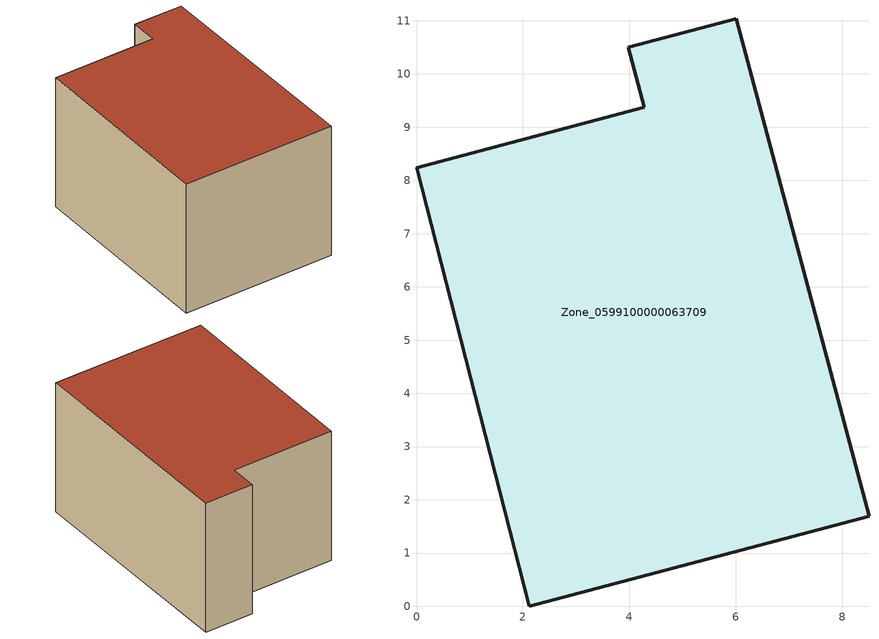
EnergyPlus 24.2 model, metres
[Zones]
Zone_0599100000063709
 floor ground (C_G): 6.01,11.04 8.5,1.69 2.12,0 0,8.24 4.28,9.38 3.98,10.5 z3.38
 wall outside (C_F): 2.12,0 8.5,1.69 6.01,11.04 3.98,10.5 4.28,9.38 0,8.24 2.12,0 z3.38:9.18
 roof outside (C_R): 8.5,1.69 6.01,11.04 3.98,10.5 4.28,9.38 0,8.24 2.12,0 z9.18
[BUILDING]
Pand.0599100000063709: North Axis=0; Terrain=City; Loads Convergence Tolerance Value=0.04; Temperature Convergence Tolerance Value=0.4; Solar Distribution=FullExterior; Maximum Number of Warmup Days=25; Minimum Number of Warmup Days=1
[Site:Location]
Rotterdam.The.Hague.AP_ZH_NLD Design_Conditions: Latitude=51.96; Longitude=4.45; Time Zone=1; Elevation=-4.5
[SITE:GROUNDTEMPERATURE:BUILDINGSURFACE]
18, 18, 18, 18, 18, 18, 18, 18, 18, 18, 18, 18
[MATERIAL] Thermal Absorptance=0.9; Solar Absorptance=0.7; Visible Absorptance=0.7
Name | Roughness | Thickness | Conductivity | Density | Specific Heat
G.TI.1946-1964 | MediumSmooth | 0.15 | 1 | 540 | 1210
F.TI.1946-1964 | Rough | 0.3 | 0.857143 | 1920 | 840
R.TI.1946-1964 | MediumRough | 0.2 | 0.277778 | 1500 | 1000
[CONSTRUCTION]
C_G: G.TI.1946-1964
C_F: F.TI.1946-1964
C_R: R.TI.1946-1964
[ZONE]
Zone_0599100000063709: Type=1; Multiplier=1; Ceiling Height=Autocalculate; Volume=Autocalculate; Floor Area=autocalculate; Part of Total Floor Area=Yes
[ZONEINFILTRATION:DESIGNFLOWRATE]
Infil_Zone_0599100000063709: Zone or ZoneList or Space or SpaceList=Zone_0599100000063709; Schedule=AlwaysOn; Design Flow Rate Calculation Method=Flow/Area; Flow Rate per Floor Area=0.003; Constant Term Coefficient=1; Temperature Term Coefficient=0; Velocity Term Coefficient=0; Velocity Squared Term Coefficient=0
[HVACTEMPLATE:ZONE:IDEALLOADSAIRSYSTEM]
Zone_0599100000063709: Maximum Heating Supply Air Temperature=50; Minimum Cooling Supply Air Temperature=13; Maximum Heating Supply Air Humidity Ratio=0.0156; Minimum Cooling Supply Air Humidity Ratio=0.0077; Heating Limit=NoLimit; Cooling Limit=NoLimit; Dehumidification Control Type=ConstantSensibleHeatRatio; Cooling Sensible Heat Ratio=0.7; Dehumidification Setpoint=60; Humidification Control Type=None; Humidification Setpoint=30; Outdoor Air Method=None; Outdoor Air Flow Rate per Person=0.00944; Outdoor Air Flow Rate per Zone Floor Area=0; Outdoor Air Flow Rate per Zone=0; Demand Controlled Ventilation Type=None; Outdoor Air Economizer Type=NoEconomizer; Heat Recovery Type=None; Sensible Heat Recovery Effectiveness=0.7; Latent Heat Recovery Effectiveness=0.65
[ZONECONTROL:THERMOSTAT]
ThermostatControl_Zone_0599100000063709: Zone or ZoneList=Zone_0599100000063709; Control Type Schedule=DualSetpointControlType; Control 1=Thermostat_Zone_0599100000063709; Temperature Difference Between Cutout And Setpoint=0
[THERMOSTATSETPOINT:DUALSETPOINT]
Thermostat_Zone_0599100000063709: Heating Setpoint Temperature Schedule=HeatingSetpoint_Zone_0599100000063709; Cooling Setpoint Temperature Schedule=CoolingSetpoint_Zone_0599100000063709
[SCHEDULE:COMPACT]
HeatingSetpoint_Zone_0599100000063709: Through: 12/31, For: AllDays, Until: 24:00, 21
CoolingSetpoint_Zone_0599100000063709: Through: 12/31, For: AllDays, Until: 24:00, 24
DualSetpointControlType: Through: 12/31, For: AllDays, Until: 24:00, 4
AlwaysOn: Through: 12/31, For: AllDays, Until: 24:00, 1
